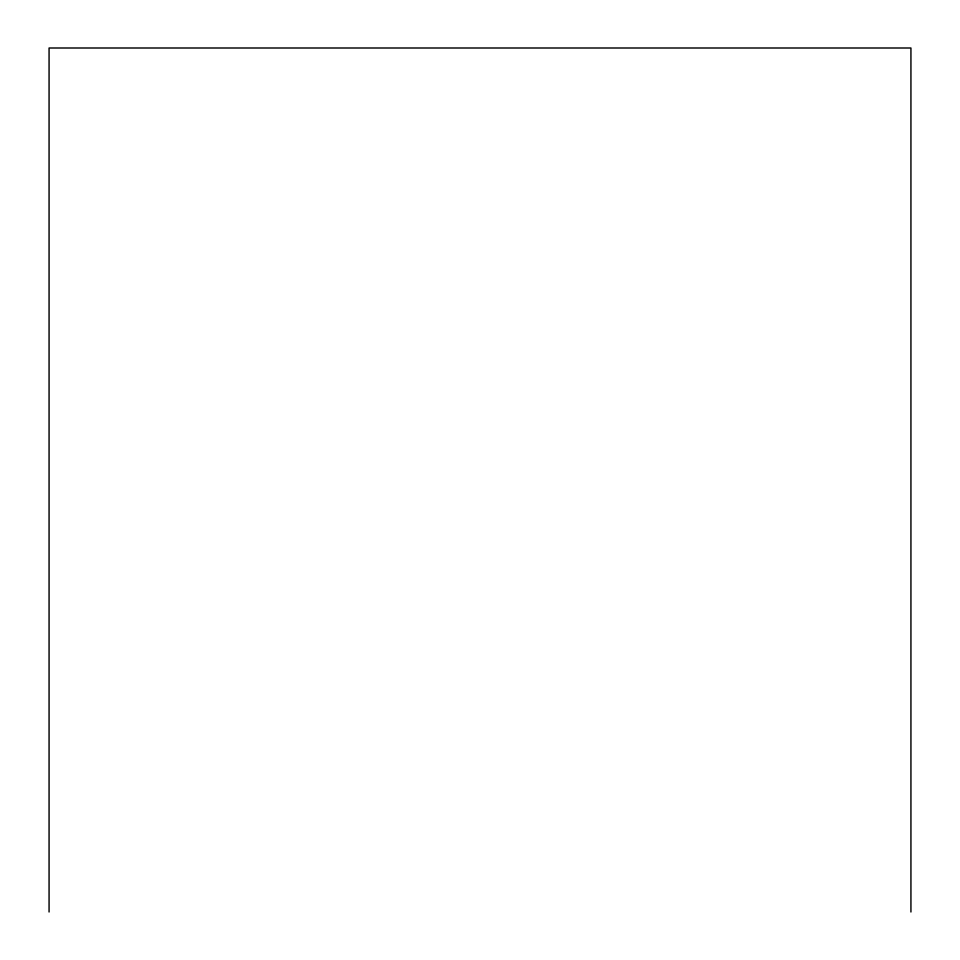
<?xml version="1.0" encoding="UTF-8"?>
<svg xmlns="http://www.w3.org/2000/svg" width="960" height="960" viewBox="0 0 960 960"><rect width="100%" height="100%" fill="white"/><g stroke="black" fill="none" stroke-linecap="round" stroke-linejoin="round"><path stroke-width="1.44" d="M910.932 912L910.932 48L49.068 48L49.068 912"/></g></svg>
